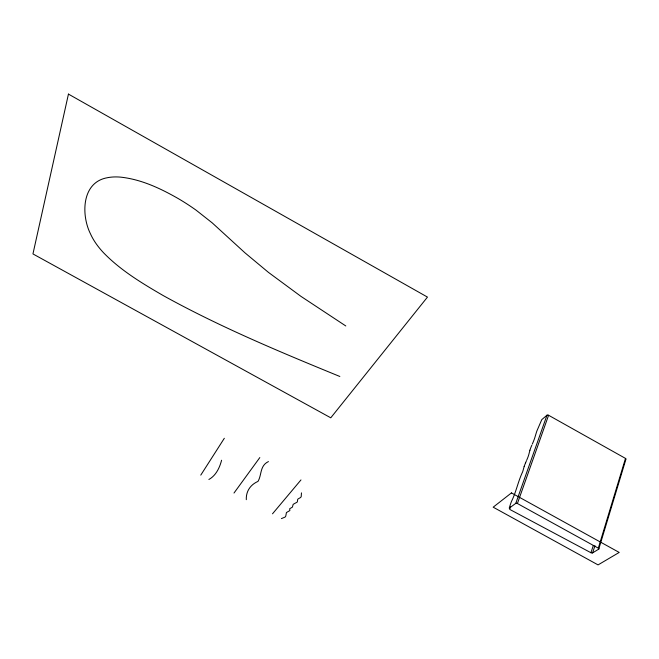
<?xml version="1.0" encoding="UTF-8"?>
<svg xmlns="http://www.w3.org/2000/svg" width="659" height="659" viewBox="0 0 659 659"><rect width="100%" height="100%" fill="white"/><g stroke="black" fill="none" stroke-linecap="round" stroke-linejoin="round"><path stroke-width="0.99" d="M246.301 499.679C245.914 491.153 250.601 484.612 257.99 481.399C261.903 474.917 259.646 465.715 268.444 461.572M221.589 460.237C219.653 467.758 215.946 475.576 208.878 479.488M529.927 450.188L528.856 454.356A16.005 4.094 -60.9 0 1 527.67 457.881L526.739 460.122M510.536 506.722L509.728 509.399L590.901 552.712A1.269 0.585 18.4 0 0 592.556 552.917L598.743 549.136A1.285 0.61 18.2 0 0 598.314 548.164L625.49 458.409L548.593 415.269A1.211 0.667 19.1 0 0 547.003 415.178L541.772 419.651L536.887 430.961A30.553 7.924 -60.2 0 0 535.989 433.77L534.647 438.219A17.851 4.514 -60.6 0 1 534.268 439.289L533.543 441.151A48.906 12.101 -60.8 0 1 532.629 443.342L532.324 444.067M598.743 549.136L625.877 459.422A1.219 0.651 16.9 0 0 625.49 458.409M524.193 466.432L522.949 470.831A15.19 3.921 -61.1 0 1 522.603 471.902C518.056 481.474 516.203 491.968 511.466 501.466A34.787 9.44 -61.2 0 0 509.226 508.204L515.775 503.352L547.003 415.178M592.556 552.917L594.97 545.726M590.901 552.712L593.364 545.438M515.775 503.352A1.277 0.626 20.1 0 1 517.414 503.525L548.593 415.269M525.602 462.766L526.409 460.88M531.846 445.171L531.08 446.991A15.445 4.012 -60.5 0 0 529.927 450.196M200.773 475.123L224.324 438.276M233.994 493.039L259.819 457.568M272.513 513.814L300.965 479.933M281.409 518.608L284.993 517.117A15.692 6.689 25.8 0 0 285.8 515.972L286.434 512.545L289.729 510.634A2.998 1.293 25.5 0 0 289.861 510.28L289.663 508.748L292.398 507.142L293.164 504.341L297.003 502.207A6.911 3.031 25.5 0 0 297.374 501.672L297.687 499.44A6.821 3.007 25.2 0 1 298.14 498.912L300.323 497.669A15.511 6.878 25.6 0 0 301.196 496.688L301.46 492.874M339.846 376.478C279.869 351.898 219.818 326.93 163.037 295.471C141.965 283.222 120.721 270.445 103.62 252.834A60.126 32.085 32.8 0 1 90.505 233.904C81.065 215.122 81.494 182.386 107.17 177.757A62.275 33.971 33.3 0 1 120.679 177.139C141.421 179.388 160.697 188.523 178.597 198.787A124.304 65.612 32.2 0 1 196.176 210.229L212.19 222.857L245 252.858L268.435 272.373L300.965 296.377L345.794 325.958M517.414 503.525L598.314 548.164M524.152 466.465A17.9 4.704 -60.8 0 1 525.61 462.766M68.445 94.097L32.95 253.929L330.769 417.814L427.469 297.094L68.445 94.097M511.458 492.907L493.179 507.183L598.059 564.903L619.205 552.431L511.458 492.907"/></g></svg>
